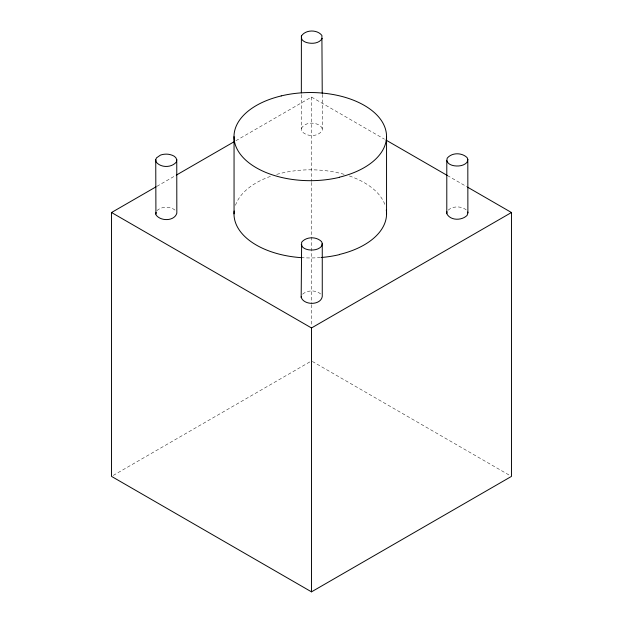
<?xml version="1.0" encoding="UTF-8"?>
<svg xmlns="http://www.w3.org/2000/svg" width="623" height="623" viewBox="0 0 623 623"><rect width="100%" height="100%" fill="white"/><g stroke="black" fill="none" stroke-linecap="round" stroke-linejoin="round"><path stroke-width="0.47" stroke-dasharray="3.12 2.34" d="M322.239 94.385L322.27 130.098C318.68 137.278 306.337 137.029 301.688 131.118L301.345 93.871M301.314 128.579C304.873 121.438 317.271 121.555 321.896 127.559L322.27 130.098M156.91 210.605C161.957 206.034 171.239 206.049 176.052 211.018M302.599 294.196C307.489 289.835 316.118 289.851 320.985 294.243M448.147 210.169C453.123 205.722 461.791 205.894 466.752 210.325M156.91 186.324L175.39 175.647M235.883 140.72L311.5 97.063L384.453 139.186M113.215 475.435L309.818 361.924M447.4 175.53L466.791 186.721M312.341 361.441L509.785 475.435M311.5 97.063L311.5 181.472M311.5 182.446L311.5 303.713M311.5 304.686L311.5 326.031M320.518 257.564A76.263 44.031 0 0 1 301.789 257.688M235.486 205.294A76.263 44.031 0 0 1 271.41 176.044M276.69 174.393A76.263 44.031 0 0 1 295.536 170.725M344.106 174.331A75.998 43.883 0 0 0 325.268 170.647A76.24 44.015 0 0 0 295.52 170.671M349.378 175.982A75.998 43.883 0 0 1 380.785 196.938A76.411 44.116 0 0 1 385.131 205.193"/><path stroke-width="0.93" d="M301.174 297.257L301.649 242.215C306.329 236.467 316.453 236.397 321.561 241.623L322.262 243.375L322.262 296.486C320.829 305.472 303.915 305.535 301.174 297.257L301.283 296.603M301.345 92.913L301.392 36.025C305.566 29.507 317.255 29.367 321.896 35.441L322.239 93.419M446.792 213.666L446.792 160.555L447.197 158.18C451.924 152.37 461.869 152.471 467.102 157.596L467.811 159.34L467.881 212.887L467.094 215.394C461.877 220.706 450.328 220.838 446.792 213.666L446.979 211.711M176.753 159.652L176.348 162.019C171.652 167.883 160.851 167.969 156.139 162.035L155.742 159.667L156.451 157.915L160.36 155.166A10.638 6.144 0 0 1 168.327 154.247C171.605 154.831 175.85 155.937 176.753 159.652L176.831 213.198C174.432 221.445 160.243 221.461 155.921 214.725L155.742 159.667M155.812 214.071L156.108 212.365M322.262 243.375L321.546 246.319C318.369 249.854 313.151 250.477 308.673 249.807A9.906 5.716 0 0 1 302.435 246.856L301.244 244.582M467.811 159.34L467.094 162.284C463.917 165.827 458.699 166.442 454.222 165.78A9.906 5.716 0 0 1 447.984 162.829L446.792 160.555M322.2 38.408C319.21 43.602 312.022 43.992 306.804 42.598A9.906 5.716 0 0 1 301.688 38.992L301.392 36.025M467.632 187.204L511.46 212.513L511.46 476.4L311.5 591.85L111.54 476.4L111.54 212.513L156.069 186.807M176.231 175.164L234.201 141.694M111.54 212.513L311.5 327.963L511.46 212.513M386.128 140.152L447.4 175.53M467.741 212.022L467.881 212.887M386.556 136.507L386.556 213.782M311.5 327.963L311.5 591.85M234.053 136.608L234.053 213.884M339.488 254.605A76.263 44.031 0 0 1 321.445 257.486M301.789 257.688A76.263 44.031 0 0 1 234.17 211.01M281.214 95.903A76.24 44.015 0 0 1 339.574 95.864A75.998 43.883 0 0 1 380.785 119.663A76.411 44.116 0 0 1 339.395 177.197M339.488 177.321A76.263 44.031 0 0 1 239.777 153.468A76.263 44.031 0 0 1 281.238 95.934M386.291 209.951A76.411 44.116 0 0 1 339.395 254.472"/></g></svg>
